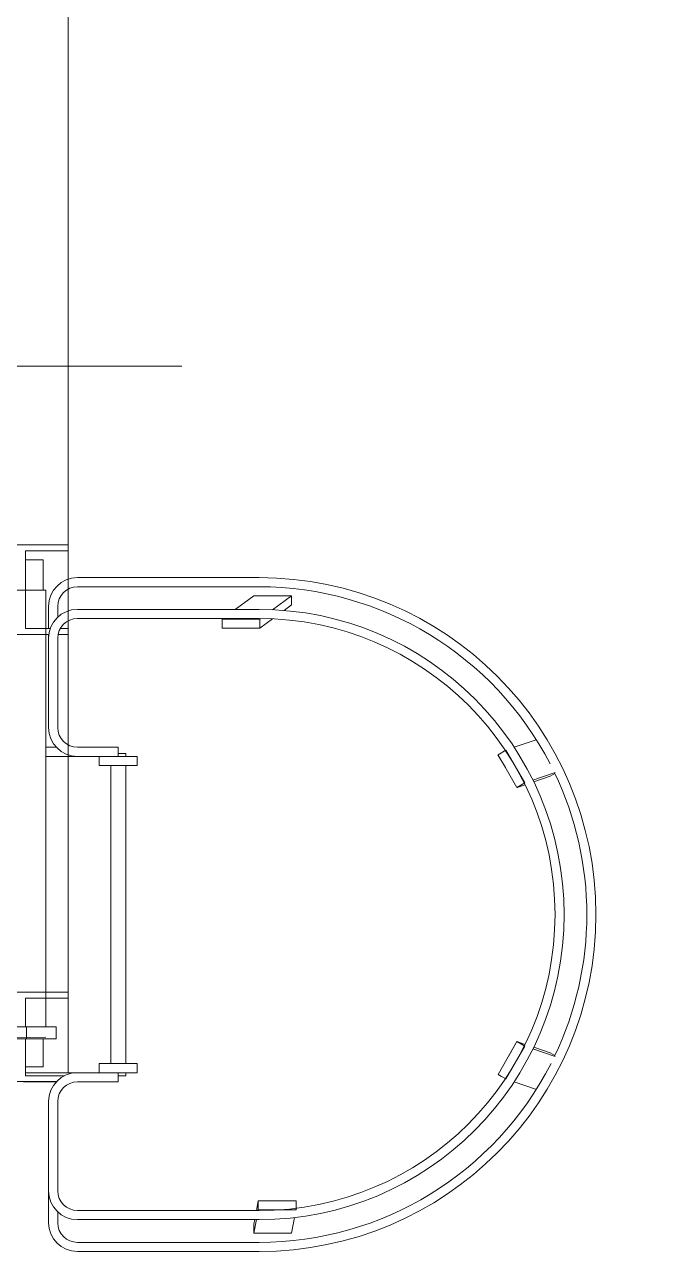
# Model space of a CAD drawing. Header units: inches. Extents: x -1128 to 651, y 96 to 845.
# Drawn here: x -1027.589 to -1026.622, y 731.209 to 733.066 of the extents above; entities that cross this region are included whole.
import ezdxf

# ---------------------------------------------------------------- set-up
doc = ezdxf.new("R2010")
doc.units = ezdxf.units.IN
doc.header["$MEASUREMENT"] = 0
doc.layers.add('EQUIPMENT LAYOUT-EMBED 1_DWG$0$DwgTemplate', color=7, linetype='Continuous')
doc.layers.add('Layout', color=6, linetype='Continuous', lineweight=18)

# ---------------------------------------------------------------- blocks, each defined once
blk = doc.blocks.new('A$C55974CAD')
at = {"layer": 'EQUIPMENT LAYOUT-EMBED 1_DWG$0$DwgTemplate', "color": 54, "lineweight": 0}
for p, q in [((58.7746, 3.9372), (58.7, 8.2)), ((59.6, 8.2), (59.6, 3.9)), ((58.6997, 3.9747), (58.6997, 3.9197)), ((58.715, 3.9715), (58.715, 3.8845)), ((58.4635, 3.9328), (58.5169, 3.9328)), ((58.5169, 3.9328), (58.6667, 3.9328)), ((59.2455, 3.9372), (59.2455, 3.8845)), ((59.2607, 3.9372), (59.2607, 3.9197)), ((59.2937, 3.9328), (59.4436, 3.9328)), ((59.4436, 3.9328), (59.45, 3.9328)), ((59.46, 3.9328), (59.4969, 3.9328)), ((58.4817, 3.9175), (58.4635, 3.9175)), ((58.6667, 3.9175), (58.5169, 3.9175)), ((59.4436, 3.9175), (59.2937, 3.9175)), ((59.4969, 3.9175), (59.4788, 3.9175)), ((59.6, 3.9), (59.2581, 3.9)), ((58.4153, 3.5797), (58.4153, 3.8845)), ((58.4305, 3.8845), (58.4305, 3.5797)), ((58.4686, 3.5797), (58.4686, 3.8845)), ((58.4838, 3.8845), (58.4838, 3.5797)), ((58.6997, 3.8159), (58.6997, 3.8845)), ((58.715, 3.8845), (58.715, 3.8477)), ((59.2455, 3.8477), (59.2455, 3.8845)), ((59.2607, 3.8845), (59.2607, 3.8159)), ((59.4766, 3.5797), (59.4766, 3.8845)), ((59.4918, 3.8845), (59.4918, 3.5797)), ((59.5299, 3.5797), (59.5299, 3.8845)), ((59.5452, 3.8845), (59.5452, 3.5797)), ((58.715, 3.8477), (58.715, 3.7842)), ((58.7302, 3.8477), (58.715, 3.8477)), ((58.7302, 3.7842), (58.7302, 3.8477)), ((59.2455, 3.8477), (59.2302, 3.8477)), ((59.2302, 3.8477), (59.2302, 3.7842)), ((59.2455, 3.7842), (59.2455, 3.8477)), ((58.7302, 3.8286), (59.2302, 3.8286)), ((58.715, 3.8159), (58.6997, 3.8159)), ((58.7099, 3.8159), (58.7099, 3.8032)), ((59.2607, 3.8159), (59.2455, 3.8159)), ((59.2505, 3.8159), (59.2505, 3.8032)), ((58.7099, 3.8032), (58.715, 3.8032)), ((58.7302, 3.8032), (59.2302, 3.8032)), ((59.2455, 3.8032), (59.2505, 3.8032)), ((58.715, 3.7842), (58.7302, 3.7842)), ((59.2302, 3.7842), (59.2455, 3.7842)), ((59.4757, 3.6418), (59.4604, 3.6418)), ((59.4604, 3.6418), (59.4604, 3.5783)), ((59.4757, 3.5783), (59.4757, 3.6418)), ((59.4757, 3.6417), (59.4766, 3.6404)), ((59.4918, 3.6197), (59.5147, 3.5885)), ((58.4458, 3.5886), (58.4457, 3.5251)), ((58.4686, 3.5842), (58.4458, 3.5886)), ((58.461, 3.5886), (58.4458, 3.5886)), ((58.4686, 3.5871), (58.461, 3.5886)), ((58.5, 3.5811), (58.4838, 3.5842)), ((58.4848, 3.5812), (58.4838, 3.5813)), ((58.4848, 3.5812), (58.4848, 3.5177)), ((58.5, 3.5812), (58.4848, 3.5812)), ((58.5, 3.5177), (58.5, 3.5812)), ((58.5, 3.5811), (58.5, 3.5811)), ((58.5, 3.5694), (58.5, 3.5811)), ((59.5147, 3.5252), (59.5147, 3.5885)), ((59.4604, 3.5783), (59.4757, 3.5783)), ((59.4605, 3.5783), (59.4761, 3.557)), ((59.4757, 3.5784), (59.4766, 3.5771)), ((59.4913, 3.557), (59.5147, 3.5252)), ((58.4721, 3.5201), (58.4457, 3.5251)), ((59.4901, 3.5379), (59.4995, 3.5252)), ((59.4995, 3.5252), (59.5147, 3.5252)), ((58.4848, 3.5177), (58.5, 3.5177)), ((58.7121, 3.1789), (58.7045, 3.1657)), ((58.712, 3.1787), (58.7088, 3.173)), ((58.712, 3.1787), (58.712, 3.1787)), ((58.7671, 3.1472), (58.7121, 3.1789)), ((59.2483, 3.1789), (59.1933, 3.1472)), ((59.2482, 3.179), (59.2266, 3.1664)), ((59.2482, 3.1789), (59.2482, 3.179)), ((59.2559, 3.1657), (59.2483, 3.1789)), ((59.2554, 3.1666), (59.2525, 3.1717)), ((58.6998, 3.1518), (58.6871, 3.1146)), ((58.7045, 3.1657), (58.7595, 3.134)), ((58.7672, 3.1473), (58.7435, 3.1608)), ((59.2009, 3.134), (59.2559, 3.1657)), ((59.2607, 3.1518), (59.2733, 3.1147)), ((58.7595, 3.134), (58.7671, 3.1472)), ((58.7601, 3.1348), (58.7629, 3.1398)), ((58.7671, 3.1471), (58.7625, 3.1336)), ((58.7672, 3.1473), (58.7671, 3.1472)), ((58.7671, 3.1472), (58.7672, 3.1473)), ((59.1933, 3.1472), (59.2009, 3.134)), ((59.1934, 3.147), (59.1933, 3.147)), ((59.1933, 3.147), (59.1967, 3.1412)), ((59.1933, 3.147), (59.1979, 3.1336)), ((58.755, 3.1204), (58.7423, 3.0832)), ((58.7576, 3.1191), (58.7481, 3.0915)), ((59.2029, 3.1191), (59.2124, 3.0912)), ((59.2056, 3.1204), (59.2184, 3.083)), ((58.7436, 3.0835), (58.7481, 3.0915)), ((59.2124, 3.0912), (59.2168, 3.0835))]:
    blk.add_line(p, q, dxfattribs=at)
at = {"layer": 'EQUIPMENT LAYOUT-EMBED 1_DWG$0$DwgTemplate', "color": 1, "lineweight": 0}
for p, q in [((59.9, 4.5239), (59.9, 3.7921)), ((59.9, 3.7501), (59.9, 4.3921)), ((58.7, 4.05), (58.7, 3.9195)), ((58.85, 3.9), (58.85, 4.05)), ((59.45, 4.05), (59.45, 3.9323)), ((59.5244, 4.0122), (59.5244, 3.9372)), ((58.71, 3.9059), (58.71, 3.9715)), ((58.71, 3.9715), (58.772, 3.9715)), ((58.725, 3.9416), (58.725, 3.9715)), ((58.792, 3.9715), (58.84, 3.9715)), ((58.84, 3.9715), (58.84, 3.9)), ((59.46, 3.9299), (59.46, 3.9715)), ((59.46, 3.9715), (59.59, 3.9715)), ((59.575, 3.9416), (59.575, 3.9715)), ((59.59, 3.9715), (59.59, 3.9)), ((58.772, 3.9416), (58.725, 3.9416)), ((59.5244, 3.9372), (58.792, 3.9372)), ((59.575, 3.9416), (59.5244, 3.9416)), ((59.45, 3.9169), (59.45, 3.9)), ((59.46, 3.9), (59.46, 3.9132)), ((58.84, 3.9), (58.715, 3.9)), ((58.84, 3.9), (58.715, 3.9)), ((58.84, 3.9), (58.85, 3.9)), ((59.2455, 3.9), (58.85, 3.9)), ((61, 3.9), (59.6, 3.9)), ((59.9, 3.7921), (59.9, 3.7091))]:
    blk.add_line(p, q, dxfattribs=at)
at = {"layer": 'EQUIPMENT LAYOUT-EMBED 1_DWG$0$DwgTemplate', "color": 5, "lineweight": 0}
for p, q in [((58.772, 3.97), (58.772, 4.13)), ((58.772, 4.13), (58.772, 3.97)), ((58.792, 4.13), (58.792, 3.97)), ((58.792, 4.13), (58.792, 3.97)), ((58.792, 3.97), (58.772, 3.97)), ((58.772, 3.97), (58.792, 3.97)), ((58.772, 3.97), (58.772, 3.92)), ((58.772, 3.92), (58.772, 3.97)), ((58.792, 3.97), (58.772, 3.97)), ((58.792, 3.92), (58.792, 3.97)), ((58.792, 3.92), (58.792, 3.97)), ((58.772, 3.92), (58.792, 3.92)), ((58.792, 3.92), (58.772, 3.92))]:
    blk.add_line(p, q, dxfattribs=at)
at = {"layer": 'EQUIPMENT LAYOUT-EMBED 1_DWG$0$DwgTemplate', "color": 9, "lineweight": 0}
blk.add_line((59.2581, 3.9), (59.2455, 3.9), dxfattribs=at)
at = {"layer": 'EQUIPMENT LAYOUT-EMBED 1_DWG$0$DwgTemplate', "color": 54, "lineweight": 0}
for centre, radius, start, end in [((58.4635, 3.8845), 0.0483, 90, 180), ((58.5169, 3.8845), 0.0483, 90, 180), ((58.6667, 3.8845), 0.0483, 0, 90), ((59.2937, 3.8845), 0.0483, 90, 180), ((59.4436, 3.8845), 0.0483, 0, 90), ((59.4969, 3.8845), 0.0483, 0, 90), ((58.4635, 3.8845), 0.033, 90, 180), ((58.5169, 3.8845), 0.033, 90, 180), ((58.6667, 3.8845), 0.033, 0, 90), ((59.2937, 3.8845), 0.033, 90, 180), ((59.4436, 3.8845), 0.033, 0, 90), ((59.4969, 3.8845), 0.033, 0, 90), ((58.9802, 3.5797), 0.565, 180, 0), ((58.9802, 3.5797), 0.5497, 180, 242.9757), ((58.9802, 3.5797), 0.5116, 180, 0), ((58.9802, 3.5797), 0.4964, 180, 0), ((58.9802, 3.5797), 0.5497, 297.361, 0), ((58.9802, 3.5797), 0.5497, 244.4014, 295.6053)]:
    blk.add_arc(centre, radius, start, end, dxfattribs=at)

msp = doc.modelspace()

# ---------------------------------------------------------------- linework, layer by layer
at = {"layer": 'Layout'}
msp.add_arc((-1030.3208, 731.8461), 10.83, 0, 86.22389, dxfattribs=at)

# ---------------------------------------------------------------- block references
at = {"layer": 'Layout', "xscale": 0.9025, "yscale": 0.9025, "zscale": 0.9025, "rotation": 90}
msp.add_blockref('A$C55974CAD', (-1024.0033, 678.4893), dxfattribs=at)

doc.saveas('drawing.dxf')
